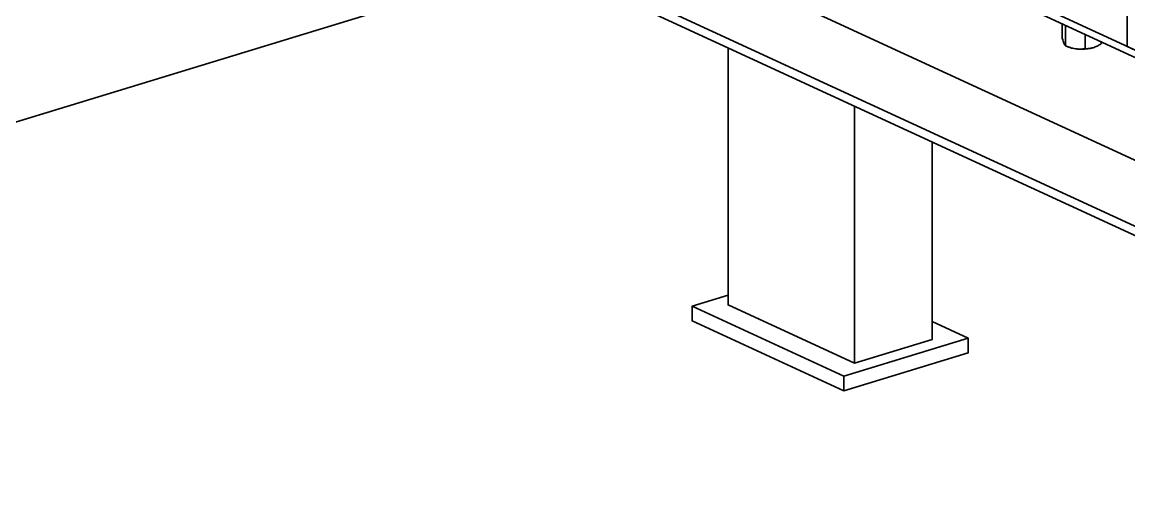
# Model space of a CAD drawing. Header units: millimetres. Extents: x -8400 to 8400, y -5940 to 5940.
# Drawn here: x 3929.8 to 4394.8, y 1471.5 to 1669.9 of the extents above; entities that cross this region are included whole.
import ezdxf

# ---------------------------------------------------------------- set-up
doc = ezdxf.new("R2010")
doc.units = ezdxf.units.MM
doc.layers.add('粗实线层', color=7, linetype='Continuous', lineweight=35)

msp = doc.modelspace()

# ---------------------------------------------------------------- linework, layer by layer
at = {"layer": '粗实线层', "linetype": 'Continuous', "lineweight": 35}
for points in [[(5429.862, 1180.004), (5429.862, 1181.902), (3411.605, 2112.909), (3427.906, 2117.889)], [(3411.605, 2112.909), (3411.605, 2111.011), (3411.713, 2110.278), (3412.025, 2109.692), (3412.506, 2109.317), (5429.848, 1178.732)], [(4447.29, 1635.155), (4394.178, 1659.655), (4394.178, 2049.592), (4447.29, 2025.092), (4447.29, 1635.155), (4479.92, 1645.125), (4479.92, 1690.108)], [(3458.919, 2044.824), (5424.763, 1137.994)], [(5429.862, 1105.812), (5429.862, 1103.914), (3411.605, 2034.922), (3411.605, 2036.819), (3411.683, 2037.497), (3411.911, 2038.168), (3412.27, 2038.779), (3412.732, 2039.282), (3413.26, 2039.636), (3415.693, 2040.835)], [(3412.133, 2038.578), (5430.389, 1107.57)], [(4147.806, 1695.312), (3444.241, 1480.351)], [(4366.865, 1669.078), (4366.865, 1663.116), (4367.036, 1662.457), (4367.209, 1661.856), (4367.296, 1661.581), (4367.383, 1661.324), (4367.471, 1661.086), (4367.56, 1660.869), (4367.582, 1660.818), (4367.604, 1660.768), (4367.615, 1660.744), (4367.626, 1660.72), (4367.637, 1660.696), (4367.648, 1660.673), (4367.693, 1660.584), (4367.737, 1660.5), (4367.824, 1660.349), (4367.911, 1660.218), (4368.083, 1660.014), (4368.254, 1659.875)], [(4368.254, 1668.136), (4368.166, 1668.484)], [(4368.782, 1668.204), (4368.254, 1668.136), (4368.254, 1659.875), (4369.26, 1659.471), (4370.276, 1659.128), (4370.788, 1658.982), (4371.302, 1658.855), (4371.82, 1658.749), (4372.34, 1658.664), (4373.609, 1658.528), (4374.922, 1658.478), (4376.239, 1658.514), (4377.519, 1658.635), (4378.724, 1658.837), (4379.816, 1659.115)], [(4376.425, 1664.668), (4376.425, 1658.706), (4375.421, 1658.59), (4374.406, 1658.537), (4373.894, 1658.538), (4373.379, 1658.559), (4373.12, 1658.577), (4372.861, 1658.6), (4372.796, 1658.607), (4372.731, 1658.614), (4372.665, 1658.621), (4372.6, 1658.629), (4372.47, 1658.646), (4372.34, 1658.664), (4370.895, 1658.94), (4369.64, 1659.326), (4369.101, 1659.531)], [(4383.207, 1661.54), (4383.207, 1660.778), (4382.792, 1660.515), (4382.372, 1660.263), (4382.266, 1660.202), (4382.16, 1660.142), (4382.055, 1660.084), (4381.949, 1660.026), (4381.737, 1659.913), (4381.525, 1659.805), (4381.1, 1659.603), (4380.673, 1659.42), (4380.245, 1659.257), (4379.816, 1659.115), (4379.385, 1658.995), (4378.953, 1658.895), (4378.9, 1658.884), (4378.846, 1658.874), (4378.792, 1658.863), (4378.738, 1658.854), (4378.63, 1658.835), (4378.522, 1658.817), (4378.309, 1658.786), (4378.095, 1658.76), (4377.673, 1658.722), (4377.254, 1658.701), (4376.838, 1658.697), (4376.425, 1658.706)], [(4226.463, 1659.086), (4226.463, 1550.979), (4279.575, 1526.479)], [(4380.433, 1659.326), (4380.466, 1659.338)], [(4312.206, 1619.487), (4312.206, 1536.448), (4279.575, 1526.479), (4279.575, 1634.586)], [(4226.463, 1555.052), (4211.363, 1550.438), (4275.098, 1521.038), (4327.306, 1536.989)], [(4211.363, 1550.438), (4211.363, 1544.199), (4275.098, 1514.799), (4327.306, 1530.75), (4327.306, 1536.989), (4312.205, 1543.955)], [(4275.098, 1521.038), (4275.098, 1514.799)]]:
    msp.add_lwpolyline(points, dxfattribs=at)

doc.saveas('drawing.dxf')
